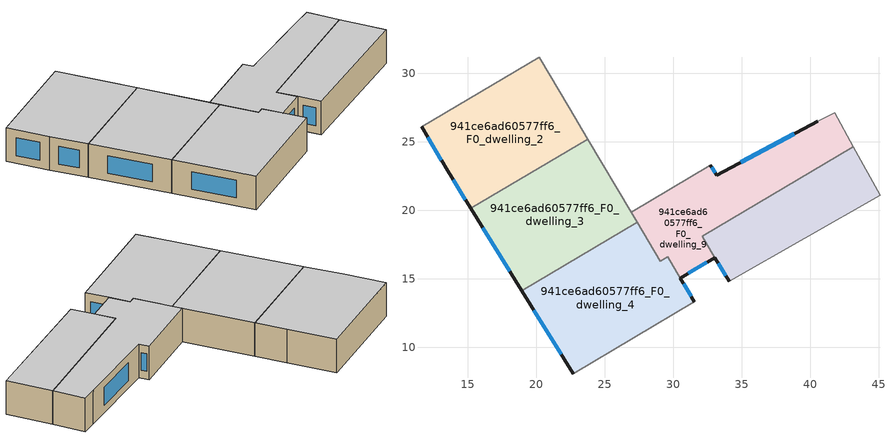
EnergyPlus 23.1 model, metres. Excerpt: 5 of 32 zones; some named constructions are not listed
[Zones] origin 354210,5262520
941ce6ad60577ff6_F0_dwelling_10
 floor ground (EU_floor_Construction): 43.17,24.65 45.11,21.11 34.09,14.81 32.12,18.11 z0
 wall outside (EU_wall_Construction): 33.05,16.54 34.09,14.81 z0:3
 wall to 941ce6ad60577ff6_F0_dwelling_9 (EU_wall_Construction): 43.17,24.65 32.12,18.11 33.05,16.55 z0:3
 wall adiabatic (EU_wall_Construction): 34.09,14.81 45.11,21.11 43.17,24.65 z0:3
 window (EU_Window_Construction): 33.3,16.14 33.84,15.22 z0.7:2.3
 ceiling to 941ce6ad60577ff6_F1_dwelling_10 (EU_floor_Construction): 45.11,21.11 43.17,24.65 32.12,18.11 34.09,14.81 z3
941ce6ad60577ff6_F0_dwelling_2
 floor ground (EU_floor_Construction): 20.23,31.2 23.78,25.2 15.23,20.14 13.53,22.89 11.63,26.1 z0
 wall outside (EU_wall_Construction): 11.63,26.1 13.53,22.89 15.23,20.14 z0:3
 wall to 941ce6ad60577ff6_F0_dwelling_3 (EU_wall_Construction): 15.23,20.14 23.78,25.2 z0:3
 wall to 941ce6ad60577ff6_F0_dwelling_1 (EU_wall_Construction): 20.23,31.2 11.63,26.1 z0:3
 wall to 941ce6ad60577ff6_F0_dwelling_8 (EU_wall_Construction): 23.78,25.2 22.41,27.51 z0:3
 wall to 941ce6ad60577ff6_F0_dwelling_7 (EU_wall_Construction): 22.41,27.51 20.23,31.2 z0:3
 window (EU_Window_Construction): 13.93,22.25 14.83,20.79 / 12.07,25.35 13.08,23.65 z0.7:2.3
 ceiling to 941ce6ad60577ff6_F1_dwelling_2 (EU_floor_Construction): 23.78,25.2 20.23,31.2 11.63,26.1 13.53,22.89 15.23,20.14 z3
941ce6ad60577ff6_F0_dwelling_3
 floor ground (EU_floor_Construction): 23.78,25.2 27.37,19.14 18.94,14.14 15.23,20.14 z0
 wall outside (EU_wall_Construction): 15.23,20.14 18.94,14.14 z0:3
 wall to 941ce6ad60577ff6_F0_dwelling_4 (EU_wall_Construction): 18.94,14.14 27.37,19.14 z0:3
 wall to 941ce6ad60577ff6_F0_dwelling_9 (EU_wall_Construction): 27.37,19.14 26.93,19.88 z0:3
 wall to 941ce6ad60577ff6_F0_dwelling_8 (EU_wall_Construction): 26.93,19.88 23.78,25.2 z0:3
 window (EU_Window_Construction): 16.1,18.73 18.07,15.55 z0.7:2.3
 ceiling to 941ce6ad60577ff6_F1_dwelling_3 (EU_floor_Construction): 27.37,19.14 23.78,25.2 15.23,20.14 18.94,14.14 z3
941ce6ad60577ff6_F0_dwelling_4
 floor ground (EU_floor_Construction): 29.59,16.61 31.55,13.32 22.7,8.05 18.94,14.14 27.37,19.14 29.06,16.29 z0
 wall outside (EU_wall_Construction): 18.94,14.14 22.7,8.05 / 31.55,13.32 30.52,15.05 z0:3
 wall to 941ce6ad60577ff6_F0_dwelling_9 (EU_wall_Construction): 30.52,15.05 29.59,16.61 29.06,16.29 27.37,19.14 z0:3
 wall adiabatic (EU_wall_Construction): 22.7,8.05 31.55,13.32 z0:3
 window (EU_Window_Construction): 19.82,12.71 21.82,9.48 / 31.31,13.72 30.76,14.65 z0.7:2.3
 ceiling to 941ce6ad60577ff6_F1_dwelling_4 (EU_floor_Construction): 31.55,13.32 29.59,16.61 29.06,16.29 27.37,19.14 18.94,14.14 22.7,8.05 z3
941ce6ad60577ff6_F0_dwelling_9
 floor ground (EU_floor_Construction): 41.81,27.12 43.17,24.65 32.12,18.11 33.05,16.55 30.52,15.05 29.59,16.61 29.06,16.29 26.93,19.88 32.73,23.31 33.2,22.58 40.57,26.5 z0
 wall outside (EU_wall_Construction): 40.57,26.5 33.2,22.58 32.73,23.31 / 30.52,15.05 33.05,16.55 z0:3
 wall to 941ce6ad60577ff6_F0_dwelling_8 (EU_wall_Construction): 32.73,23.31 26.93,19.88 z0:3
 wall adiabatic (EU_wall_Construction): 43.17,24.65 41.81,27.12 40.57,26.5 z0:3
 window (EU_Window_Construction): 33.09,22.75 32.84,23.14 / 38.84,25.58 34.93,23.5 / 31.11,15.4 32.46,16.2 z0.7:2.3
 ceiling to 941ce6ad60577ff6_F1_dwelling_9 (EU_floor_Construction): 43.17,24.65 41.81,27.12 40.57,26.5 33.2,22.58 32.73,23.31 26.93,19.88 29.06,16.29 29.59,16.61 30.52,15.05 33.05,16.55 32.12,18.11 z3
[HVACTEMPLATE:THERMOSTAT] Constant Heating Setpoint=20; Constant Cooling Setpoint=50
EU_HeatOnly_941ce6ad60577ff6_F0_dwelling_0; EU_HeatOnly_941ce6ad60577ff6_F0_dwelling_1; EU_HeatOnly_941ce6ad60577ff6_F0_dwelling_2; EU_HeatOnly_941ce6ad60577ff6_F0_dwelling_3; EU_HeatOnly_941ce6ad60577ff6_F0_dwelling_4; EU_HeatOnly_941ce6ad60577ff6_F0_dwelling_5; EU_HeatOnly_941ce6ad60577ff6_F0_dwelling_6; EU_HeatOnly_941ce6ad60577ff6_F0_dwelling_7; EU_HeatOnly_941ce6ad60577ff6_F0_dwelling_8; EU_HeatOnly_941ce6ad60577ff6_F0_dwelling_9; EU_HeatOnly_941ce6ad60577ff6_F0_dwelling_10; EU_HeatOnly_941ce6ad60577ff6_F1_dwelling_0; EU_HeatOnly_941ce6ad60577ff6_F1_dwelling_1; EU_HeatOnly_941ce6ad60577ff6_F1_dwelling_2; EU_HeatOnly_941ce6ad60577ff6_F1_dwelling_3; EU_HeatOnly_941ce6ad60577ff6_F1_dwelling_4; EU_HeatOnly_941ce6ad60577ff6_F1_dwelling_5; EU_HeatOnly_941ce6ad60577ff6_F1_dwelling_6; EU_HeatOnly_941ce6ad60577ff6_F1_dwelling_7; EU_HeatOnly_941ce6ad60577ff6_F1_dwelling_8; EU_HeatOnly_941ce6ad60577ff6_F1_dwelling_9; EU_HeatOnly_941ce6ad60577ff6_F1_dwelling_10; EU_HeatOnly_941ce6ad60577ff6_F2_dwelling_0; EU_HeatOnly_941ce6ad60577ff6_F2_dwelling_1; EU_HeatOnly_941ce6ad60577ff6_F2_dwelling_2; EU_HeatOnly_941ce6ad60577ff6_F2_dwelling_3; EU_HeatOnly_941ce6ad60577ff6_F2_dwelling_4; EU_HeatOnly_941ce6ad60577ff6_F2_dwelling_5; EU_HeatOnly_941ce6ad60577ff6_F2_dwelling_6; EU_HeatOnly_941ce6ad60577ff6_F2_dwelling_7; EU_HeatOnly_941ce6ad60577ff6_F2_dwelling_8; EU_HeatOnly_941ce6ad60577ff6_F2_dwelling_9
[SCHEDULE:CONSTANT]
Name | Hourly Value
EU_AlwaysOn | 1
EU_CoolingOff | 0
[SCHEDULE:FILE] Column Number=1; Rows to Skip at Top=0; Number of Hours of Data=8760; Column Separator=Comma; Interpolate to Timestep=No; Minutes per Item=60; Adjust Schedule for Daylight Savings=Yes
Name | File
EU_Step8_GainSchedule_941ce6ad60577ff6_F2_dwelling_1_f000 | ../../schedules/941ce6ad60577ff6/941ce6ad60577ff6_F2_dwelling_1_f000_gain.csv
EU_Step8_GainSchedule_941ce6ad60577ff6_F2_dwelling_2_f000 | ../../schedules/941ce6ad60577ff6/941ce6ad60577ff6_F2_dwelling_2_f000_gain.csv
EU_Step8_GainSchedule_941ce6ad60577ff6_F2_dwelling_3_f000 | ../../schedules/941ce6ad60577ff6/941ce6ad60577ff6_F2_dwelling_3_f000_gain.csv
EU_Step8_GainSchedule_941ce6ad60577ff6_F2_dwelling_4_f000 | ../../schedules/941ce6ad60577ff6/941ce6ad60577ff6_F2_dwelling_4_f000_gain.csv
EU_Step8_GainSchedule_941ce6ad60577ff6_F2_dwelling_5_f000 | ../../schedules/941ce6ad60577ff6/941ce6ad60577ff6_F2_dwelling_5_f000_gain.csv
EU_Step8_GainSchedule_941ce6ad60577ff6_F2_dwelling_6_f000 | ../../schedules/941ce6ad60577ff6/941ce6ad60577ff6_F2_dwelling_6_f000_gain.csv
EU_Step8_GainSchedule_941ce6ad60577ff6_F2_dwelling_7_f000 | ../../schedules/941ce6ad60577ff6/941ce6ad60577ff6_F2_dwelling_7_f000_gain.csv
EU_Step8_GainSchedule_941ce6ad60577ff6_F2_dwelling_8_f000 | ../../schedules/941ce6ad60577ff6/941ce6ad60577ff6_F2_dwelling_8_f000_gain.csv
EU_Step8_GainSchedule_941ce6ad60577ff6_F2_dwelling_9_f000 | ../../schedules/941ce6ad60577ff6/941ce6ad60577ff6_F2_dwelling_9_f000_gain.csv
